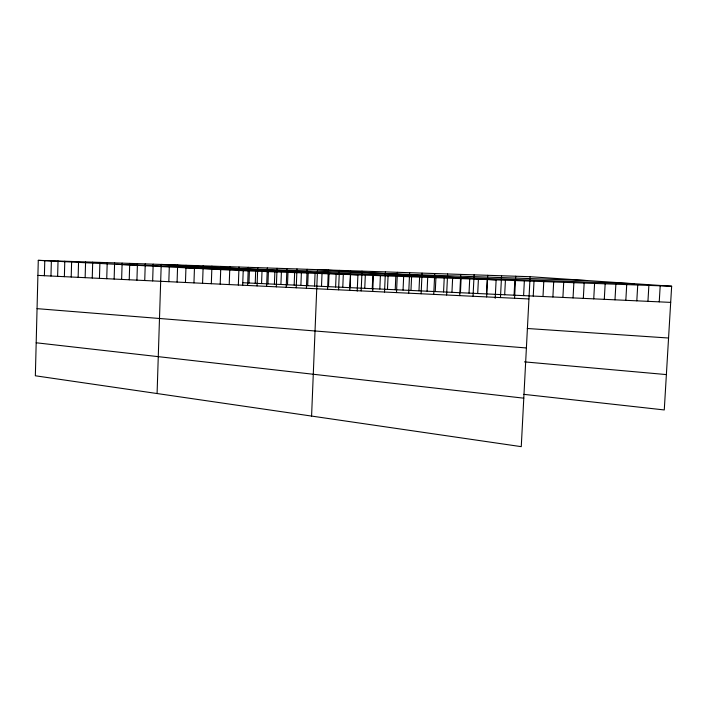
<?xml version="1.0" encoding="UTF-8"?>
<svg xmlns="http://www.w3.org/2000/svg" width="707" height="707" viewBox="0 0 707 707"><rect width="100%" height="100%" fill="white"/><g stroke="black" fill="none" stroke-linecap="round" stroke-linejoin="round"><path stroke-width="1.06" d="M530.1 276.711L38.284 260.344L35.35 375.779L521.262 446.656L530.1 276.711L671.65 286.229L664.271 409.945L523.834 394.347M44.391 275.712L44.788 260.556M50.966 276.03L51.372 260.777M57.629 276.349L58.036 260.998M64.372 276.676L64.788 261.219M71.204 277.003L71.628 261.449M78.132 277.33L78.565 261.678M85.14 277.674L85.582 261.917M92.246 278.01L92.697 262.156M99.448 278.355L99.908 262.394M106.739 278.708L107.208 262.633M114.136 279.062L114.614 262.88M121.631 279.415L122.117 263.128M129.231 279.786L129.726 263.384M136.928 280.149L137.441 263.64M144.741 280.529L145.253 263.905M152.659 280.909L153.18 264.162M157.087 393.543L161.223 264.436L357.91 274.882L357.221 291.098M168.823 281.686L169.38 264.701M177.086 282.075L177.643 264.984M185.455 282.482L186.029 265.258M193.957 282.888L194.54 265.54M202.573 283.304L203.174 265.832M211.322 283.719L211.932 266.124M220.195 284.143L220.823 266.415M229.209 284.576L229.846 266.716M238.347 285.018L239.001 267.025M242.66 285.575L243.208 270.728L38.284 260.344M247.627 285.46L248.298 267.334M248.961 283.021L249.412 270.958M255.227 283.304L255.678 271.179M257.056 285.911L257.737 267.644M261.555 283.595L262.005 271.408M266.619 286.37L267.317 267.962M267.944 283.887L268.404 271.638M274.396 284.187L274.864 271.877M276.331 286.839L277.047 268.289M280.918 284.488L281.395 272.115M286.202 287.307L286.927 268.616M287.502 284.788L287.988 272.354M294.165 285.089L294.651 272.593M296.224 287.793L296.967 268.952M300.89 285.398L301.385 272.84M306.396 288.279L307.156 269.287M307.686 285.716L308.19 273.079M314.553 286.026L315.066 273.335M311.584 416.078L317.514 269.632L496.128 279.884L495.2 298.327M321.499 286.344L322.021 273.582M327.571 289.296L328.366 269.994M328.516 286.671L329.047 273.839M335.613 286.998L336.143 274.095M338.582 289.817L339.387 270.366M342.78 287.325L343.319 274.351M349.771 290.356L350.601 270.737M350.027 287.661L350.575 274.616M361.162 290.904L362.011 271.117M364.759 288.332L365.325 275.147M372.244 288.677L372.828 275.421M372.739 291.461L373.605 271.506M379.818 289.03L380.401 275.695M384.52 292.026L385.412 271.895M387.471 289.375L388.072 275.969M395.222 289.737L395.823 276.251M396.503 292.601L397.414 272.292M403.052 290.091L403.662 276.534M408.699 293.184L409.636 272.699M410.97 290.453L411.589 276.826M418.977 290.824L419.605 277.117M421.116 293.776L422.07 273.114M427.081 291.196L427.717 277.409M433.745 294.386L434.725 273.538M435.273 291.576L435.919 277.701M443.563 291.956L444.226 278.001M446.612 295.005L447.611 273.963M451.95 292.336L452.621 278.311M459.709 295.632L460.734 274.404M460.434 292.725L461.114 278.611M469.024 293.122L469.713 278.929M473.045 296.268L474.097 274.846M477.711 293.52L478.409 279.238M486.504 293.926L487.22 279.557M486.628 296.922L487.706 275.297M500.468 297.585L501.572 275.765M504.683 294.757L505.417 280.219M514.077 295.19L514.829 280.555M514.572 298.257L515.703 276.234M523.595 295.632L524.355 280.9M533.237 296.074L534.006 281.253M542.994 296.516L543.78 281.607M552.883 296.975L553.678 281.96M562.896 297.435L563.709 282.323M573.041 297.903L573.872 282.694M583.319 298.372L584.159 283.065M593.739 298.849L594.587 283.445M604.291 299.335L605.157 283.825M614.984 299.83L615.868 284.214M625.828 300.325L626.72 284.603M636.813 300.829L637.723 285.001M647.948 301.341L648.876 285.407M659.242 301.854L660.188 285.814M116.558 264.312L587.287 280.555M185.437 267.803L634.347 283.719M243.208 270.728L671.65 286.229M242.766 282.729L670.687 302.384M37.904 275.403L528.942 298.946M527.254 328.49L668.557 338.017M37.056 308.65L526.397 347.959M524.453 361.869L666.383 374.586M36.19 342.78L523.79 398.174"/></g></svg>
